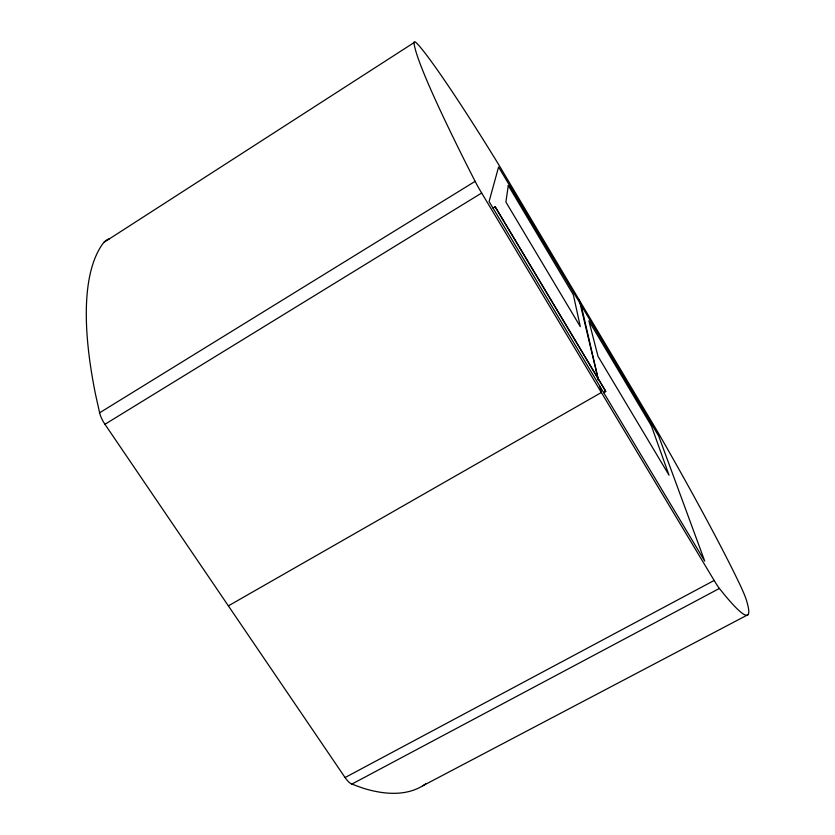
<?xml version="1.0" encoding="UTF-8"?>
<svg xmlns="http://www.w3.org/2000/svg" width="835" height="835" viewBox="0 0 835 835"><rect width="100%" height="100%" fill="white"/><g stroke="black" fill="none" stroke-linecap="round" stroke-linejoin="round"><path stroke-width="1.25" d="M495.145 206.736L605.709 391.229L603.632 392.69L605.772 391.458L495.145 206.736L492.984 208.051M109.395 238.779A118.153 36.437 56.9 0 0 103.947 242.369L102.757 243.768A464.343 139.769 61.6 0 0 95.555 394.527L99.615 412.793A16.637 6.283 56.8 0 0 104.949 424.284L345.064 777.542A15.928 5.563 64 0 0 351.859 784.096L362.306 787.927A484.989 151.385 57.4 0 0 425.693 783.835M103.947 242.369L414.045 42.606A124.102 6.878 59.3 0 1 419.671 46.436L421.978 49.192A227.934 13.036 59.5 0 1 487.849 147.064L494.842 158.337A45.173 2.286 59.4 0 1 501.157 168.785L654.389 426.309A43.222 2.108 60 0 1 660.339 436.475L667.113 448.311A221.202 12.264 60 0 1 734.466 573.342L737.221 578.979A117.484 6.189 60.2 0 1 745.947 598.789L746.406 600.146A511.041 28.766 59.4 0 1 724.999 595.397L719.384 588.456A16.846 1.065 60.5 0 1 714.155 580.461L481.659 193.021A17.66 1.211 59.3 0 1 475.125 181.352L466.598 164.558A488.131 26.428 60.1 0 1 414.045 43.274L414.045 42.606M99.615 412.793L475.125 181.352M104.949 424.284L481.659 193.021M228.373 605.866L601.367 392.513L599.874 386.292M345.064 777.542L714.155 580.461M351.859 784.096L719.384 588.456M422.719 785.808L747.983 614.685M579.96 303.157L658.721 436.089L704.73 561.12L489.08 201.548L498.578 167.042L581.15 305.151L598.413 379.956M579.271 300.057L598.371 379.998M508.285 185.516L505.895 202.049L580.304 326.642L573.363 294.807L508.285 185.516M651.373 425.819L588.873 320.859L597.985 356.242L669.044 475.209L651.373 425.819"/></g></svg>
